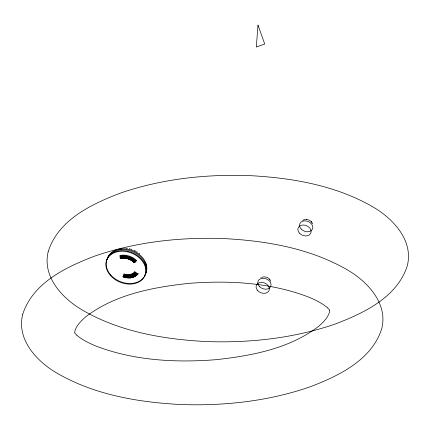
<?xml version="1.0" encoding="UTF-8"?>
<svg xmlns="http://www.w3.org/2000/svg" width="430" height="430" viewBox="0 0 430 430"><rect width="100%" height="100%" fill="white"/><g stroke="black" fill="none" stroke-linecap="round" stroke-linejoin="round"><path stroke-width="0.64" d="M122.808 255.06L122.797 257.946L123.797 258.344M130.532 277.092L130.838 277.909L126.302 277.748L126.307 277.21M128.387 274.566L128.317 277.452L129.564 277.99L129.349 277.167M123.431 255.038L123.335 257.93L124.243 258.328M127.952 274.566L127.791 277.458L128.919 277.99L128.747 277.167M124.055 255.044L123.872 257.93L126.673 258.64M127.516 274.555L127.264 277.436L128.269 277.968L128.145 277.146M124.689 255.076L124.415 257.957L125.393 258.484L125.275 257.667M127.076 274.517L126.732 277.398L127.619 277.92L127.538 277.103M125.323 255.124L124.958 258L125.818 258.521L125.748 257.704M123.947 273.819L123.012 276.571L124.985 277.479L125.092 276.694M127.597 258.296L127.522 258.817L128.366 259.059M126.63 274.469L126.194 277.339L126.957 277.844L126.925 277.033M125.963 255.205L125.506 258.065L126.243 258.57L126.221 257.763M126.189 274.404L125.662 277.259L126.141 277.624M126.603 255.302L126.055 258.15L126.635 258.607M124.334 277.312L124.437 276.796M128.102 258.156L127.946 258.93L127.688 258.527L124.415 257.957L120.244 258.328L119.873 255.495M125.743 274.324L125.125 277.162L125.512 277.511M127.237 255.425L126.603 258.258L126.974 258.607M125.302 274.227L124.593 277.038L124.985 277.479M127.877 255.571L127.146 258.382L127.43 258.709M123.684 277.119L123.104 276.92L123.319 276.167M124.861 274.109L124.06 276.904C128.188 278.092 133.418 277.506 136.127 273.829L138.385 273.636M128.506 255.737L127.688 258.527L131.806 260.338L134.784 262.735L136.735 260.612M124.426 273.98L123.646 277.027M129.134 255.931L128.36 259.037M128.946 258.704L128.785 259.199L131.806 260.338L133.3 257.849M129.758 256.14L128.78 259.118M129.484 258.629L129.199 259.36L130.371 256.377M120.083 249.739L120.416 248.911M121.357 249.626L121.69 248.798M145.453 263.773L145.791 262.945L144.512 263.058M145.84 264.864L146.178 264.036M130.978 256.629L129.629 259.5M129.602 259.526L129.822 259.053M131.575 256.903L130.005 259.715L130.376 259.021M132.16 257.199L130.827 259.784L130.397 259.908L130.672 259.462M132.736 257.516L131.322 260.053L130.779 260.123L131.236 259.473M133.843 258.199L132.273 260.639L131.521 260.58L132.058 259.983M134.375 258.57L132.73 260.956L131.521 260.58M134.891 258.951L133.171 261.289L131.881 260.827L132.257 260.446M135.391 259.354L133.601 261.633L132.687 261.386M131.155 260.344L131.489 259.93M135.869 259.768L134.01 261.988L133.09 261.698M136.326 260.198L134.407 262.359L133.187 261.918L133.897 261.462M132.628 260.72L132.225 261.085L132.951 261.655M132.558 261.354L133.198 260.838M132.875 261.633L133.553 261.144M134.488 261.671L133.52 262.257L134.784 262.735M302.672 220.418L303.693 219.924M260.881 277.828L261.273 277.613M261.897 277.329C264.821 276.13 268.465 277.291 270.147 279.968M303.935 219.837C306.563 218.886 309.713 219.762 311.465 221.939M133.257 277.458L132.671 277.608L132.236 276.812M120.991 255.259L121.239 258.113L123.722 258.505M138.105 274.007L135.869 274.168L134.644 271.846M137.777 274.388L135.59 274.496L134.413 272.115M137.428 274.754L135.294 274.808L134.165 272.373M137.052 275.098L134.972 275.103L133.902 272.62M124.469 258.43L124.969 258.468L124.861 257.919M136.659 275.431L134.633 275.383L133.623 272.851M136.24 275.743L134.278 275.651L133.321 273.072M306.724 219.477L306.375 219.456M135.799 276.033L133.902 275.899L133.015 273.281M135.337 276.307L133.51 276.13L132.687 273.469M134.859 276.56L133.101 276.345L132.349 273.652M126.312 248.164L127.275 248.293M134.359 276.786L132.677 276.544L131.999 273.813M133.983 277.022L132.236 276.721L131.634 273.958M133.316 277.183L131.784 276.882L131.257 274.093M133.133 277.431L131.317 277.022L130.876 274.211M120.244 258.328L121.626 258.672M132.553 277.581L130.844 277.146L130.478 274.313M129.199 248.669L130.156 248.916M122.41 258.656L120.733 258.21L120.405 255.372M131.639 277.613L130.355 277.248L130.075 274.394M131.059 277.71L129.855 277.329L129.661 274.464M131.107 249.196L132.042 249.513M130.838 277.909L129.349 277.388L129.247 274.512M123.63 258.473L122.27 257.978L122.195 255.103M133.891 250.255L135.67 251.125M136.53 251.609L137.369 252.125M136.256 272.33L136.541 272.512M138.976 253.238L139.734 253.834M76.841 335.244L76.938 335.33A24.236 18.404 22.1 0 0 78.507 336.631L80.372 337.991A43.118 32.739 22.1 0 0 83.087 339.732L86.263 341.538A73.874 56.093 22.1 0 0 93.337 344.941L94.439 345.419A93.788 71.213 22.1 0 0 96.293 346.188C134.187 360.636 175.741 362.834 215.822 359.7C251.561 355.787 289.422 348.741 318.63 326.322A94.025 71.391 22.1 0 0 319.839 325.279C323.72 321.748 327.59 317.754 329.321 312.685A17.716 13.448 22.1 0 0 329.482 312.094L329.665 310.272M135.283 275.657L135.73 276.13M269.766 279.43L269.519 279.14M311.385 221.842L312.202 223.014M311.304 221.746L311.551 222.041M134.332 276.125L134.724 276.624M133.144 276.254L133.655 277.027M132.784 276.673L133.096 277.2M121.502 257.731L121.937 258.521M134.88 271.534L136.127 273.829M122.104 257.887L122.523 258.683M312.277 223.154L312.497 223.621M270.416 280.403L270.776 281.177M131.548 276.662L131.94 277.463M122.539 257.801L122.915 258.607M131.225 277.296L131.344 277.565M122.98 257.737L123.313 258.548L121.749 258.038L121.588 255.167M123.426 257.688L123.625 258.231M129.946 277.14L130.204 277.963L128.839 277.431L128.817 274.55M123.012 276.571L123.104 276.92M124.48 258.188L124.549 258.462M74.772 332.82L74.949 330.987A17.716 13.448 22.1 0 1 75.116 330.401C76.841 325.327 80.711 321.334 84.592 317.802A94.025 71.391 22.1 0 1 85.801 316.76C115.009 294.346 152.87 287.294 188.614 283.386C228.69 280.247 270.244 282.445 308.138 296.894A93.783 71.208 22.1 0 1 309.992 297.662L311.1 298.135A73.879 56.099 22.1 0 1 318.173 301.537L321.35 303.349A43.134 32.75 22.1 0 1 324.059 305.09L325.924 306.45A24.247 18.409 22.1 0 1 327.499 307.751M327.499 307.928A8.729 6.627 22.1 0 1 329.66 310.089M76.932 335.158A8.734 6.633 22.1 0 1 74.772 332.992M106.914 259.919A20.608 15.647 22.1 0 1 132.472 251.545A20.608 15.647 22.1 0 1 144.84 275.394M107.253 259.091A20.608 15.647 22.1 0 1 132.811 250.717A20.608 15.647 22.1 0 1 145.173 274.566M257.995 25.155L256.312 47.026L264.729 44.043L257.995 25.155M22.693 314.368C16.308 339.678 36.942 361.528 57.147 373.256C94.627 394.907 138.444 402.373 181.159 404.539C224.68 406.027 268.777 401.163 310.046 386.849C338.679 375.895 371.692 360.168 381.743 328.713C388.123 303.403 367.494 281.559 347.289 269.825C309.804 248.174 265.987 240.709 223.272 238.548C179.756 237.054 135.654 241.918 94.385 256.232C65.758 267.186 32.745 282.918 22.693 314.368M48.257 251.405C41.877 276.716 62.506 298.56 82.71 310.293C120.196 331.944 164.013 339.41 206.728 341.576C250.244 343.065 294.346 338.2 335.615 323.887C364.242 312.933 397.255 297.2 407.307 265.751C413.692 240.44 393.058 218.596 372.853 206.862C335.373 185.212 291.556 177.746 248.841 175.58C205.32 174.091 161.223 178.955 119.954 193.269C91.321 204.223 58.308 219.956 48.257 251.405M257.629 290.54A6.869 5.214 22.1 0 0 268.986 290.68A6.869 5.214 22.1 0 0 261.548 282.392A6.869 5.214 22.1 0 0 257.629 290.54M110.596 275.689A20.608 15.647 22.1 0 0 144.668 276.119A20.608 15.647 22.1 0 0 122.351 251.244A20.608 15.647 22.1 0 0 110.596 275.689M299.409 233.135A6.869 5.214 22.1 0 0 310.766 233.275A6.869 5.214 22.1 0 0 303.327 224.987A6.869 5.214 22.1 0 0 299.409 233.135M301.097 229.002A6.869 5.214 22.1 0 0 312.454 229.125A6.869 5.214 22.1 0 0 304.994 220.843A6.869 5.214 22.1 0 0 301.097 229.002M259.328 286.418A6.869 5.214 22.1 0 0 270.68 286.52A6.869 5.214 22.1 0 0 263.203 278.248A6.869 5.214 22.1 0 0 259.328 286.418M110.854 275.06A20.608 15.647 22.1 0 0 144.926 275.485A20.608 15.647 22.1 0 0 122.609 250.609A20.608 15.647 22.1 0 0 110.854 275.06"/></g></svg>
